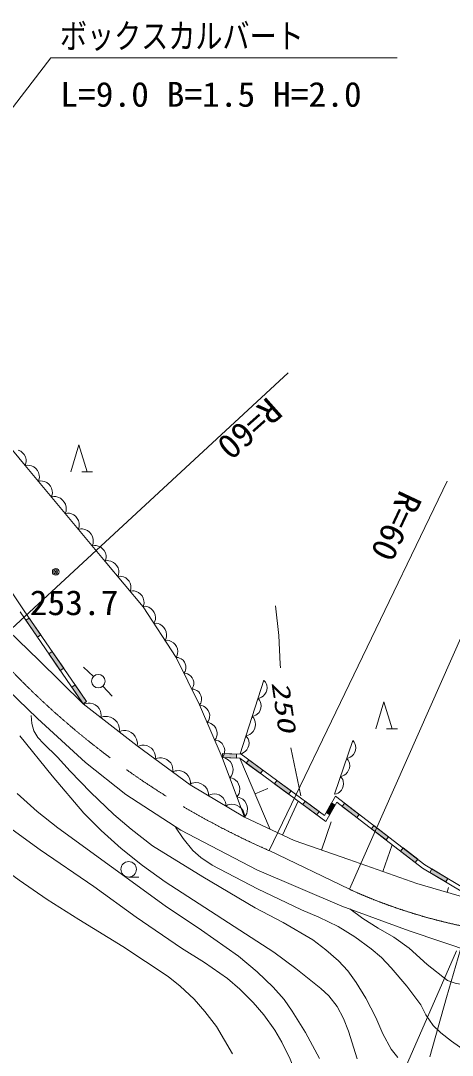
# Model space of a CAD drawing. Units: millimetres, scale not verified. Extents: x 40000 to 680000, y 20000 to 380000.
# Drawn here: x 466788 to 498664, y 238999 to 315329 of the extents above; entities that cross this region are included whole.
import ezdxf
from ezdxf.enums import TextEntityAlignment as Align

# ---------------------------------------------------------------- set-up
doc = ezdxf.new("R2010")
doc.units = ezdxf.units.MM
doc.header["$LTSCALE"] = 1000
doc.linetypes.add('CHAIN', pattern=[18.5, 12, -1.5, 3.5, -1.5])
for name, color, linetype, lineweight in [('M-BGD', 7, 'Continuous', 13), ('M-BGD-EXST', 7, 'Continuous', 13), ('M-BMK', 2, 'CHAIN', 13), ('M-STR-HTXT', 7, 'Continuous', 13)]:
    doc.layers.add(name, color=color, linetype=linetype, lineweight=lineweight)
doc.styles.add('ＭＳ ゴシック', font='')
doc.styles.get('ＭＳ ゴシック').set_extended_font_data('MS Gothic')

msp = doc.modelspace()

# ---------------------------------------------------------------- hatches: boundary and pattern name
at = {"layer": 'M-BGD'}
for points in [[(467419, 271261), (468267, 270029), (468020, 269859), (467172, 271091)], [(469115, 268796), (469963, 267564), (469716, 267394), (468868, 268626)], [(470811, 266332), (471659, 265099), (471412, 264929), (470564, 266162)], [(481688, 261272), (482732, 261227), (482719, 260927), (481675, 260973)], [(483629, 260803), (484671, 260038), (484493, 259797), (483452, 260561)], [(485712, 259274), (486754, 258509), (486576, 258268), (485535, 259032)], [(487795, 257745), (488837, 256980), (488659, 256739), (487618, 257503)], [(489342, 256907), (489748, 257618), (490008, 257469), (489602, 256758)], [(490712, 257604), (491792, 256777), (491609, 256539), (490530, 257366)], [(492871, 255950), (493951, 255123), (493768, 254885), (492689, 255712)], [(495030, 254296), (496110, 253469), (495928, 253231), (494848, 254058)], [(497163, 252748), (498332, 252044), (498178, 251787), (497008, 252491)]]:
    msp.add_hatch(color=256, dxfattribs=at).paths.add_polyline_path(points)

# ---------------------------------------------------------------- linework, layer by layer
for p, q in [((467122, 282524), (458231, 293155)), ((470492, 282046), (471092, 284046)), ((471092, 284046), (471692, 282046)), ((466790, 283576), (466605, 283656)), ((466928, 283457), (466790, 283576)), ((467044, 283319), (466928, 283457)), ((467136, 283161), (467044, 283319)), ((467122, 282524), (467179, 282689)), ((473028, 275436), (467122, 282524)), ((467183, 282966), (467136, 283161)), ((467311, 282531), (467139, 282504)), ((467179, 282689), (467191, 282816)), ((467191, 282816), (467183, 282966)), ((467438, 282519), (467311, 282531)), ((467584, 282485), (467438, 282519)), ((467768, 282404), (467584, 282485)), ((467907, 282285), (467768, 282404)), ((468022, 282147), (467907, 282285)), ((468114, 281989), (468022, 282147)), ((468160, 281793), (468114, 281989)), ((468168, 281644), (468160, 281793)), ((471292, 282046), (472092, 282046)), ((468099, 281352), (468156, 281517)), ((468272, 281378), (468099, 281352)), ((468156, 281517), (468168, 281644)), ((468398, 281367), (468272, 281378)), ((468544, 281332), (468398, 281367)), ((468729, 281252), (468544, 281332)), ((468867, 281133), (468729, 281252)), ((468982, 280994), (468867, 281133)), ((469074, 280837), (468982, 280994)), ((469059, 280199), (469117, 280364)), ((469243, 280228), (469059, 280199)), ((469121, 280641), (469074, 280837)), ((469117, 280364), (469128, 280491)), ((469128, 280491), (469121, 280641)), ((469379, 280216), (469243, 280228)), ((469534, 280179), (469379, 280216)), ((469731, 280093), (469534, 280179)), ((469879, 279966), (469731, 280093)), ((470001, 279818), (469879, 279966)), ((470100, 279650), (470001, 279818)), ((470149, 279441), (470100, 279650)), ((470157, 279281), (470149, 279441)), ((470083, 278970), (470145, 279146)), ((470256, 278997), (470083, 278970)), ((470145, 279146), (470157, 279281)), ((470383, 278985), (470256, 278997)), ((470529, 278951), (470383, 278985)), ((470713, 278870), (470529, 278951)), ((470852, 278751), (470713, 278870)), ((470967, 278613), (470852, 278751)), ((471059, 278455), (470967, 278613)), ((471044, 277818), (471101, 277983)), ((471228, 277846), (471044, 277818)), ((471105, 278259), (471059, 278455)), ((471101, 277983), (471113, 278110)), ((471113, 278110), (471105, 278259)), ((471363, 277834), (471228, 277846)), ((471519, 277797), (471363, 277834)), ((471716, 277711), (471519, 277797)), ((471863, 277584), (471716, 277711)), ((471986, 277437), (471863, 277584)), ((472084, 277269), (471986, 277437)), ((472134, 277060), (472084, 277269)), ((463738, 276701), (466997, 271875)), ((472068, 276589), (472129, 276765)), ((472241, 276615), (472068, 276589)), ((472129, 276765), (472142, 276900)), ((472142, 276900), (472134, 277060)), ((472368, 276604), (472241, 276615)), ((472514, 276569), (472368, 276604)), ((472698, 276489), (472514, 276569)), ((472836, 276370), (472698, 276489)), ((472951, 276231), (472836, 276370)), ((473044, 276074), (472951, 276231)), ((473028, 275436), (473086, 275601)), ((473090, 275878), (473044, 276074)), ((473086, 275601), (473097, 275728)), ((473097, 275728), (473090, 275878)), ((473176, 275494), (473003, 275467)), ((475827, 272093), (473028, 275436)), ((473302, 275483), (473176, 275494)), ((473448, 275448), (473302, 275483)), ((473633, 275368), (473448, 275448)), ((473772, 275249), (473633, 275368)), ((473887, 275111), (473772, 275249)), ((473980, 274954), (473887, 275111)), ((474026, 274758), (473980, 274954)), ((473966, 274316), (474023, 274482)), ((474127, 274342), (473966, 274316)), ((474023, 274482), (474034, 274609)), ((474034, 274609), (474026, 274758)), ((474245, 274331), (474127, 274342)), ((474382, 274299), (474245, 274331)), ((474554, 274225), (474382, 274299)), ((474683, 274114), (474554, 274225)), ((474791, 273985), (474683, 274114)), ((474877, 273838), (474791, 273985)), ((474864, 273243), (474918, 273397)), ((475037, 273270), (474864, 273243)), ((474921, 273655), (474877, 273838)), ((474918, 273397), (474928, 273516)), ((474928, 273516), (474921, 273655)), ((475164, 273259), (475037, 273270)), ((468117, 268162), (463205, 272887)), ((475310, 273225), (475164, 273259)), ((475495, 273145), (475310, 273225)), ((475633, 273026), (475495, 273145)), ((475749, 272888), (475633, 273026)), ((475841, 272730), (475749, 272888)), ((475888, 272535), (475841, 272730)), ((475896, 272385), (475888, 272535)), ((466997, 271875), (471659, 265099)), ((475984, 272127), (475809, 272121)), ((475827, 272093), (475885, 272258)), ((478272, 268354), (475827, 272093)), ((475885, 272258), (475896, 272385)), ((476109, 272101), (475984, 272127)), ((476250, 272050), (476109, 272101)), ((476423, 271949), (476250, 272050)), ((476547, 271814), (476423, 271949)), ((476646, 271664), (476547, 271814)), ((466749, 271706), (471412, 264929)), ((476630, 270865), (476706, 271022)), ((476719, 271497), (476646, 271664)), ((476706, 271022), (476733, 271147)), ((476742, 271297), (476719, 271497)), ((476733, 271147), (476742, 271297)), ((476805, 270872), (476630, 270865)), ((476930, 270846), (476805, 270872)), ((477071, 270795), (476930, 270846)), ((477244, 270693), (477071, 270795)), ((477368, 270559), (477244, 270693)), ((477466, 270408), (477368, 270559)), ((477540, 270241), (477466, 270408)), ((477563, 270041), (477540, 270241)), ((477451, 269610), (477527, 269767)), ((477626, 269616), (477451, 269610)), ((477527, 269767), (477553, 269892)), ((477553, 269892), (477563, 270041)), ((477750, 269590), (477626, 269616)), ((477891, 269539), (477750, 269590)), ((478065, 269438), (477891, 269539)), ((478189, 269303), (478065, 269438)), ((478287, 269153), (478189, 269303)), ((478361, 268986), (478287, 269153)), ((478384, 268786), (478361, 268986)), ((478374, 268636), (478384, 268786)), ((471412, 264929), (468117, 268162)), ((478272, 268354), (478348, 268512)), ((479997, 264855), (478272, 268354)), ((478424, 268340), (478273, 268353)), ((478348, 268512), (478374, 268636)), ((478528, 268305), (478424, 268340)), ((478644, 268246), (478528, 268305)), ((478783, 268141), (478644, 268246)), ((478875, 268012), (478783, 268141)), ((478944, 267872), (478875, 268012)), ((463911, 267785), (468033, 263855)), ((472159, 266946), (471435, 267636)), ((478847, 267187), (478930, 267314)), ((478999, 267175), (478847, 267187)), ((478930, 267314), (478965, 267419)), ((478990, 267721), (478944, 267872)), ((478965, 267419), (478989, 267547)), ((478989, 267547), (478990, 267721)), ((479103, 267139), (478999, 267175)), ((479219, 267080), (479103, 267139)), ((479358, 266975), (479219, 267080)), ((479450, 266846), (479358, 266975)), ((479519, 266707), (479450, 266846)), ((479565, 266555), (479519, 266707)), ((479564, 266381), (479565, 266555)), ((482986, 261239), (484756, 266681)), ((484856, 266536), (484749, 266659)), ((484910, 266430), (484856, 266536)), ((484955, 266298), (484910, 266430)), ((472859, 266233), (473535, 265496)), ((479422, 266021), (479505, 266148)), ((479574, 266009), (479422, 266021)), ((479505, 266148), (479540, 266253)), ((479540, 266253), (479564, 266381)), ((479678, 265973), (479574, 266009)), ((479794, 265914), (479678, 265973)), ((479933, 265809), (479794, 265914)), ((480025, 265681), (479933, 265809)), ((480094, 265541), (480025, 265681)), ((484695, 265499), (484827, 265633)), ((484827, 265633), (484905, 265784)), ((484905, 265784), (484957, 265944)), ((484983, 266112), (484955, 266298)), ((484957, 265944), (484983, 266112)), ((471659, 265099), (471412, 264929)), ((475391, 261821), (471412, 264929)), ((471625, 264966), (471451, 264899)), ((471760, 264982), (471625, 264966)), ((471919, 264979), (471760, 264982)), ((472130, 264937), (471919, 264979)), ((472301, 264844), (472130, 264937)), ((479997, 264855), (480080, 264983)), ((480080, 264983), (480115, 265087)), ((480140, 265389), (480094, 265541)), ((480115, 265087), (480139, 265215)), ((480139, 265215), (480140, 265389)), ((484316, 265328), (484475, 265365)), ((484423, 265205), (484316, 265328)), ((484477, 265099), (484423, 265205)), ((484475, 265365), (484580, 265418)), ((484522, 264966), (484477, 265099)), ((484550, 264781), (484522, 264966)), ((484580, 265418), (484695, 265499)), ((493012, 263086), (493612, 265086)), ((493612, 265086), (494212, 263086)), ((472452, 264726), (472301, 264844)), ((472584, 264582), (472452, 264726)), ((472676, 264388), (472584, 264582)), ((472718, 264234), (472676, 264388)), ((472734, 264099), (472718, 264234)), ((481675, 260973), (479997, 264855)), ((480171, 264807), (480009, 264828)), ((480281, 264763), (480171, 264807)), ((480403, 264693), (480281, 264763)), ((480547, 264572), (480403, 264693)), ((480639, 264429), (480547, 264572)), ((480706, 264275), (480639, 264429)), ((480747, 264110), (480706, 264275)), ((480736, 263922), (480747, 264110)), ((484147, 264087), (484262, 264168)), ((484262, 264168), (484394, 264301)), ((484394, 264301), (484472, 264453)), ((484472, 264453), (484524, 264612)), ((484524, 264612), (484550, 264781)), ((468033, 263855), (471580, 260596)), ((472711, 263914), (472734, 264099)), ((472896, 263985), (472711, 263914)), ((473040, 264003), (472896, 263985)), ((473210, 263999), (473040, 264003)), ((473433, 263954), (473210, 263999)), ((473615, 263855), (473433, 263954)), ((473776, 263730), (473615, 263855)), ((473915, 263577), (473776, 263730)), ((474013, 263371), (473915, 263577)), ((474058, 263207), (474013, 263371)), ((480564, 263543), (480660, 263676)), ((480726, 263521), (480564, 263543)), ((480660, 263676), (480703, 263786)), ((480703, 263786), (480736, 263922)), ((480837, 263478), (480726, 263521)), ((480958, 263408), (480837, 263478)), ((481102, 263287), (480958, 263408)), ((483882, 263997), (484042, 264033)), ((483997, 263865), (483882, 263997)), ((484055, 263751), (483997, 263865)), ((484042, 264033), (484147, 264087)), ((484104, 263609), (484055, 263751)), ((484133, 263410), (484104, 263609)), ((484106, 263230), (484133, 263410)), ((474051, 262867), (474075, 263064)), ((474236, 262938), (474051, 262867)), ((474075, 263064), (474058, 263207)), ((474379, 262956), (474236, 262938)), ((474549, 262953), (474379, 262956)), ((474773, 262907), (474549, 262953)), ((474955, 262809), (474773, 262907)), ((475115, 262683), (474955, 262809)), ((475255, 262531), (475115, 262683)), ((481194, 263144), (481102, 263287)), ((481261, 262990), (481194, 263144)), ((481259, 262501), (481291, 262637)), ((481302, 262825), (481261, 262990)), ((481291, 262637), (481302, 262825)), ((483419, 262570), (483589, 262609)), ((483589, 262609), (483702, 262667)), ((483702, 262667), (483825, 262753)), ((483825, 262753), (483966, 262897)), ((483966, 262897), (484051, 263059)), ((484051, 263059), (484106, 263230)), ((493812, 263086), (494612, 263086)), ((475353, 262325), (475255, 262531)), ((475397, 262161), (475353, 262325)), ((475391, 261821), (475415, 262017)), ((479308, 258961), (475391, 261821)), ((475415, 262017), (475397, 262161)), ((475603, 261864), (475431, 261791)), ((475737, 261885), (475603, 261864)), ((475897, 261887), (475737, 261885)), ((476109, 261851), (475897, 261887)), ((476283, 261764), (476109, 261851)), ((481120, 262258), (481215, 262390)), ((481282, 262236), (481120, 262258)), ((481215, 262390), (481259, 262501)), ((481392, 262192), (481282, 262236)), ((481514, 262123), (481392, 262192)), ((481657, 262002), (481514, 262123)), ((481750, 261859), (481657, 262002)), ((481816, 261705), (481750, 261859)), ((483526, 262447), (483419, 262570)), ((483580, 262341), (483526, 262447)), ((483575, 261695), (483627, 261855)), ((483625, 262209), (483580, 262341)), ((483653, 262023), (483625, 262209)), ((483627, 261855), (483653, 262023)), ((489960, 258254), (491307, 262216)), ((491417, 262105), (491312, 262230)), ((491470, 261999), (491417, 262105)), ((491513, 261866), (491470, 261999)), ((491539, 261680), (491513, 261866)), ((476438, 261651), (476283, 261764)), ((476574, 261512), (476438, 261651)), ((476672, 261321), (476574, 261512)), ((476719, 261168), (476672, 261321)), ((476740, 261034), (476719, 261168)), ((481675, 260973), (481770, 261105)), ((481688, 261272), (483072, 261212)), ((481770, 261105), (481814, 261216)), ((481814, 261216), (481847, 261352)), ((481857, 261539), (481816, 261705)), ((481847, 261352), (481857, 261539)), ((482986, 261239), (483145, 261275)), ((483072, 261212), (489222, 256698)), ((483145, 261275), (483251, 261329)), ((483251, 261329), (483365, 261410)), ((483365, 261410), (483497, 261544)), ((483497, 261544), (483575, 261695)), ((486739, 261694), (487485, 258152)), ((491127, 260991), (491243, 261070)), ((491243, 261070), (491377, 261203)), ((491377, 261203), (491457, 261353)), ((491457, 261353), (491511, 261512)), ((491511, 261512), (491539, 261680)), ((471580, 260596), (474552, 258247)), ((476723, 260848), (476740, 261034)), ((476895, 260920), (476723, 260848)), ((477029, 260941), (476895, 260920)), ((477189, 260943), (477029, 260941)), ((477401, 260908), (477189, 260943)), ((477575, 260820), (477401, 260908)), ((477730, 260707), (477575, 260820)), ((477866, 260568), (477730, 260707)), ((477964, 260377), (477866, 260568)), ((478011, 260224), (477964, 260377)), ((483305, 256563), (481675, 260973)), ((481675, 260973), (482968, 260916)), ((481859, 260937), (481675, 260971)), ((481982, 260880), (481859, 260937)), ((482117, 260793), (481982, 260880)), ((482273, 260647), (482117, 260793)), ((482370, 260478), (482273, 260647)), ((482436, 260297), (482370, 260478)), ((482473, 260106), (482436, 260297)), ((482968, 260916), (489316, 256257)), ((482968, 260916), (485219, 255668)), ((490861, 260905), (491021, 260939)), ((490967, 260780), (490861, 260905)), ((491019, 260673), (490967, 260780)), ((491063, 260540), (491019, 260673)), ((491021, 260939), (491127, 260991)), ((491061, 260186), (491088, 260354)), ((491088, 260354), (491063, 260540)), ((478032, 260090), (478011, 260224)), ((478015, 259904), (478032, 260090)), ((478187, 259977), (478015, 259904)), ((478321, 259998), (478187, 259977)), ((478481, 260000), (478321, 259998)), ((478693, 259964), (478481, 260000)), ((478867, 259877), (478693, 259964)), ((479022, 259764), (478867, 259877)), ((479158, 259625), (479022, 259764)), ((479257, 259434), (479158, 259625)), ((482230, 259471), (482347, 259616)), ((482347, 259616), (482404, 259740)), ((482404, 259740), (482449, 259893)), ((482449, 259893), (482473, 260106)), ((490411, 259579), (490570, 259614)), ((490516, 259454), (490411, 259579)), ((490570, 259614), (490677, 259666)), ((490677, 259666), (490792, 259745)), ((490792, 259745), (490926, 259877)), ((490926, 259877), (491007, 260027)), ((491007, 260027), (491061, 260186)), ((479303, 259281), (479257, 259434)), ((479439, 259069), (479274, 258981)), ((479324, 259147), (479303, 259281)), ((479308, 258961), (479324, 259147)), ((483305, 256563), (479308, 258961)), ((479571, 259101), (479439, 259069)), ((479730, 259118), (479571, 259101)), ((479944, 259102), (479730, 259118)), ((480125, 259030), (479944, 259102)), ((480290, 258931), (480125, 259030)), ((480438, 258805), (480290, 258931)), ((480553, 258624), (480438, 258805)), ((482402, 259438), (482230, 259471)), ((482518, 259385), (482402, 259438)), ((482644, 259304), (482518, 259385)), ((482790, 259166), (482644, 259304)), ((482881, 259008), (482790, 259166)), ((482943, 258839), (482881, 259008)), ((482978, 258660), (482943, 258839)), ((490569, 259348), (490516, 259454)), ((490556, 258702), (490610, 258861)), ((490612, 259215), (490569, 259348)), ((490610, 258861), (490638, 259029)), ((490638, 259029), (490612, 259215)), ((474552, 258247), (478626, 255611)), ((480613, 258476), (480553, 258624)), ((480646, 258344), (480613, 258476)), ((480646, 258158), (480646, 258344)), ((480801, 258240), (480646, 258158)), ((480924, 258271), (480801, 258240)), ((481073, 258286), (480924, 258271)), ((481274, 258271), (481073, 258286)), ((481444, 258204), (481274, 258271)), ((481598, 258111), (481444, 258204)), ((481737, 257993), (481598, 258111)), ((482750, 258064), (482860, 258200)), ((482933, 258029), (482750, 258064)), ((482860, 258200), (482913, 258316)), ((482913, 258316), (482956, 258459)), ((483057, 257972), (482933, 258029)), ((482956, 258459), (482978, 258660)), ((484105, 258287), (485028, 258686)), ((489222, 256698), (490036, 258122)), ((489960, 258254), (490120, 258288)), ((490036, 258122), (496643, 253061)), ((490120, 258288), (490226, 258341)), ((490226, 258341), (490342, 258420)), ((490342, 258420), (490475, 258552)), ((490475, 258552), (490556, 258702)), ((481845, 257823), (481737, 257993)), ((481902, 257684), (481845, 257823)), ((481933, 257561), (481902, 257684)), ((481933, 257386), (481933, 257561)), ((482097, 257474), (481933, 257386)), ((482229, 257507), (482097, 257474)), ((482388, 257523), (482229, 257507)), ((482602, 257507), (482388, 257523)), ((482783, 257435), (482602, 257507)), ((482948, 257337), (482783, 257435)), ((483096, 257210), (482948, 257337)), ((483191, 257886), (483057, 257972)), ((483348, 257739), (483191, 257886)), ((483444, 257570), (483348, 257739)), ((483511, 257390), (483444, 257570)), ((483547, 257198), (483511, 257390)), ((486119, 255247), (487287, 257746)), ((489316, 256257), (490126, 257675)), ((490126, 257675), (496474, 252813)), ((483211, 257029), (483096, 257210)), ((483272, 256881), (483211, 257029)), ((483305, 256749), (483272, 256881)), ((483305, 256563), (483305, 256749)), ((483305, 256563), (483422, 256708)), ((486996, 254837), (483305, 256563)), ((483422, 256708), (483478, 256832)), ((483478, 256832), (483524, 256985)), ((483524, 256985), (483547, 257198)), ((489009, 254142), (489728, 256225)), ((478626, 255611), (484234, 252687)), ((491022, 253447), (486996, 254837)), ((493538, 252561), (494232, 254530)), ((496055, 251674), (491022, 253447)), ((484234, 252687), (490499, 249996)), ((496474, 252813), (500517, 250380)), ((496643, 253061), (500672, 250637)), ((474763, 252151), (475513, 252151)), ((500517, 250380), (496055, 251674)), ((498286, 251027), (498389, 251382)), ((490499, 249996), (495484, 248175)), ((495484, 248175), (500229, 246593)), ((499262, 246816), (498241, 243261)), ((498241, 243261), (497009, 238896))]:
    msp.add_line(p, q, dxfattribs=at)
for points in [[(485615, 272148), (485849, 269960), (485962, 267865), (485968, 267573)], [(445795, 266993), (447259, 266344), (448789, 265539), (450128, 264661), (451494, 263628), (458860, 257603), (466683, 251921), (468747, 250497), (471073, 249025), (474325, 247019), (477672, 244823), (478572, 244099), (479589, 243134), (480396, 242238), (481239, 241119), (482424, 239102)], [(467571, 264076), (467622, 263469), (467765, 262944), (468066, 262444), (468471, 261991), (469510, 260996), (470447, 259962), (471938, 258412), (473678, 256759), (474940, 255674), (476527, 254457), (480244, 252156), (484112, 249887), (486169, 248797), (488371, 247507), (489332, 246786), (490261, 245957), (490939, 245221), (491571, 244366), (492275, 243214), (493004, 241790), (493534, 240576), (494144, 239451), (494652, 238835)], [(466725, 262578), (469107, 259623), (471463, 256871), (472732, 255594), (474216, 254263), (475777, 253011), (477469, 251786), (485475, 246599), (487118, 245408), (488958, 243938), (489537, 243379), (490150, 242603), (490616, 241718), (490992, 240774), (491641, 238738)], [(466518, 258318), (468015, 256990), (469527, 255786), (477458, 250031), (480150, 248243), (482864, 246319), (484243, 245162), (485443, 244014), (486238, 243115), (486844, 242263), (487817, 240680), (488865, 238757)], [(464507, 256850), (468228, 254168), (472182, 251446), (475322, 249191), (478675, 246909), (480370, 245844), (482060, 244660), (482973, 243882), (483966, 242891), (484745, 241992), (485569, 240858), (486083, 239979), (486679, 238713), (487113, 237664)], [(478228, 255829), (478785, 254987), (479497, 254117), (480094, 253595), (480928, 253038), (484287, 251285), (487519, 249724), (488809, 249201), (490244, 248492), (491469, 247731), (492671, 246858), (493430, 246208), (494140, 245464), (495306, 244109), (496340, 242714), (496698, 241997), (497241, 241205), (497807, 240651), (498599, 240040), (499793, 239204)], [(491106, 249803), (492066, 249082), (493187, 248376), (494341, 247710), (495484, 246905), (496803, 245705), (498306, 244527), (498867, 244310), (499365, 244219), (499966, 244215), (500748, 244348), (501338, 244512), (502083, 244596), (502661, 244471), (503426, 244168), (504808, 243650)]]:
    msp.add_lwpolyline(points, dxfattribs=at)
for points in [[(467419, 271261), (468267, 270029), (468020, 269859), (467172, 271091)], [(469115, 268796), (469963, 267564), (469716, 267394), (468868, 268626)], [(470811, 266332), (471659, 265099), (471412, 264929), (470564, 266162)], [(481688, 261272), (482732, 261227), (482719, 260927), (481675, 260973)], [(483629, 260803), (484671, 260038), (484493, 259797), (483452, 260561)], [(485712, 259274), (486754, 258509), (486576, 258268), (485535, 259032)], [(487795, 257745), (488837, 256980), (488659, 256739), (487618, 257503)], [(489342, 256907), (489748, 257618), (490008, 257469), (489602, 256758)], [(490712, 257604), (491792, 256777), (491609, 256539), (490530, 257366)], [(492871, 255950), (493951, 255123), (493768, 254885), (492689, 255712)], [(495030, 254296), (496110, 253469), (495928, 253231), (494848, 254058)], [(497163, 252748), (498332, 252044), (498178, 251787), (497008, 252491)]]:
    msp.add_lwpolyline(points, close=True, dxfattribs=at)
for centre, radius in [((469376, 274667), 250), ((469376, 274667), 150), ((469376, 274667), 50), ((472521, 266601), 500), ((474763, 252721), 570)]:
    msp.add_circle(centre, radius, dxfattribs=at)
at = {"layer": 'M-BGD-EXST'}
msp.add_line((492612, 232164), (498973, 246702), dxfattribs=at)
at = {"layer": 'M-BMK'}
msp.add_line((491067, 251247), (485136, 254099), dxfattribs=at)
for centre, radius, start, end in [((509312, 309012), 60000, 221.77486, 246.23808), ((507542, 287696), 40000, 245.67706, 279.02847)]:
    msp.add_arc(centre, radius, start, end, dxfattribs=at)
at = {"layer": 'M-STR-HTXT'}
for p, q in [((451243, 289567), (469021, 312583)), ((469021, 312583), (494595, 312583)), ((486550, 289347), (464566, 269040)), ((485136, 254099), (498290, 281350)), ((503625, 279620), (491067, 251247))]:
    msp.add_line(p, q, dxfattribs=at)

# ---------------------------------------------------------------- texts
at = {"layer": 'M-BGD', "style": 'ＭＳ ゴシック', "width": 1.05}
msp.add_text('253.7', height=1833, dxfattribs=at).set_placement((467461, 270924), align=Align.BOTTOM_LEFT)
at = {"layer": 'M-BGD', "style": 'ＭＳ ゴシック', "oblique": 15, "width": 1.4}
msp.add_text('250', height=1320, rotation=278.2, dxfattribs=at).set_placement((484915, 266442), align=Align.BOTTOM_LEFT)
at = {"layer": 'M-STR-HTXT', "style": 'ＭＳ ゴシック'}
for s, width, p in [('ボックスカルバート', 0.8, (469688, 312731)), ('L=9.0 B=1.5 H=2.0', 1.05, (469712, 308430))]:
    msp.add_text(s, height=1833, dxfattribs=dict(at, width=width)).set_placement(p, align=Align.BOTTOM_LEFT)
at = {"layer": 'M-STR-HTXT', "style": 'ＭＳ ゴシック', "width": 1.05}
for rotation, p in [(221.6, (484683, 288057)), (244.8, (494321, 281025))]:
    msp.add_text('R=60', height=1833, rotation=rotation, dxfattribs=at).set_placement(p, align=Align.BOTTOM_LEFT)

doc.saveas('drawing.dxf')
